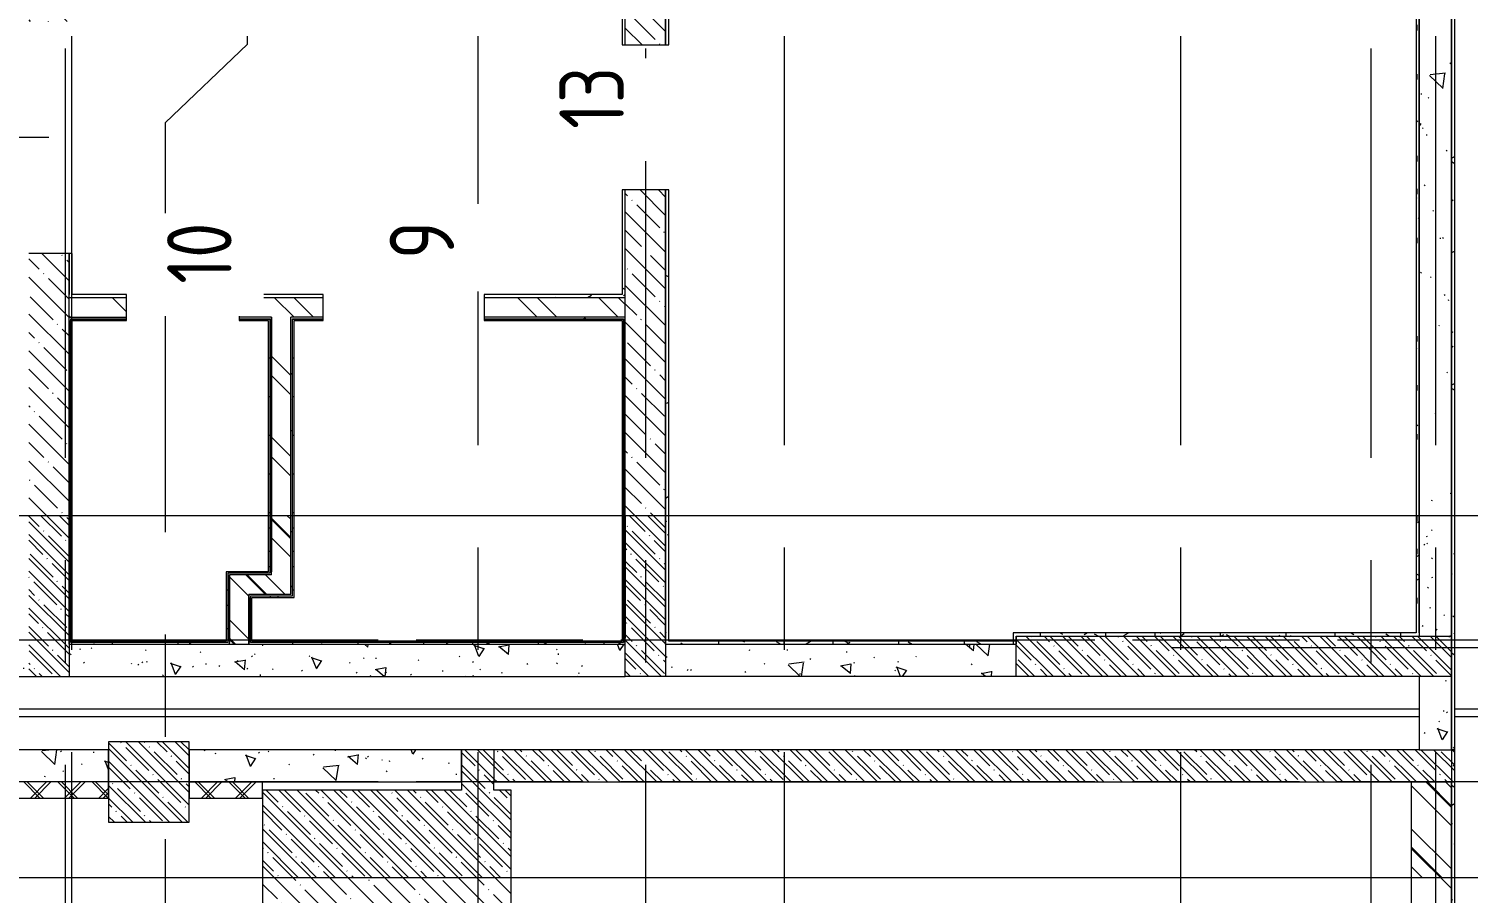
# Model space of a CAD drawing. Header units: metres. Extents: x 50 to 891, y -1294 to 247.
# Drawn here: x 259.87 to 304.51, y -989.87 to -963.04 of the extents above; entities that cross this region are included whole.
import ezdxf

# ---------------------------------------------------------------- set-up
doc = ezdxf.new("R2010")
doc.units = ezdxf.units.M
doc.linetypes.add('Линия сетки', pattern=[22.225, 12.7, -3.175, 3.175, -3.175])
doc.layers.add('ПЛАН', color=8, linetype='Continuous')
doc.styles.add('ISOCPEUR', font='isocpeur.ttf', dxfattribs={"width": 0.8, "height": 200})
pattern_1 = [(135, (-1795.4389, 1051.8707), (-1.2572359, -1.2572359), []), (135, (-1797.3439, 1051.8707), (-1.2572359, -1.2572359), [])]
pattern_2 = [(135, (-1795.4389, 1051.8707), (-0.57024626, -0.57024626), []), (135, (-1795.4389, 1052.4409), (-0.57024626, -0.57024626), [1.008065, -0.201615, 0.016765, -0.18485])]
pattern_3 = [(140, (-1795.439, 1051.8707), (0.318779, 3.6436825), [0.381, -4.191]), (85, (-1795.439, 1051.8707), (-3.821138, -0.704858), [0.3048, -3.3528]), (190.451, (-1795.4123, 1052.1743), (-3.5023338, 2.93885), [0.3238, -3.5618]), (136.184, (-1796.455, 1051.8707), (0.840855, 5.421581), [0.5715, -6.2865]), (186.636, (-1796.385, 1052.3225), (-4.948549, 4.74805), [0.4857, -5.3427]), (81.184, (-1796.455, 1051.8707), (-4.948506, 4.748103), [0.4572, -5.0292]), (111, (-1796.201, 1052.3787), (2.0453028, 3.0322893), [0.381, -4.191]), (56, (-1796.201, 1052.3787), (-3.6837646, 1.2360417), [0.3048, -3.3528]), (161.451, (-1796.0305, 1052.6314), (-1.6384274, 4.2683413), [0.3238, -3.5618]), (127.5, (-1795.4389, 1051.8707), (-1.6911006, 0.06177347), [0.03353, -3.27863, 0.03353, -3.37007, -3.3655]), (127.5, (-1795.4389, 1051.8707), (-1.6911006, 0.06177347), [-6.71576, 0.03353, -3.33197]), (97.5, (-1795.4389, 1051.8707), (-2.0036106, 1.3363944), [0.03353, -1.90703, 0.03353, -3.20243, -1.2827]), (97.5, (-1795.4389, 1051.8707), (-2.0036106, 1.3363944), [-5.17652, 0.03353, -1.24917]), (57.5, (-1795.4389, 1050.7378), (0.1145767, 2.71181666), [0.03353, -1.23647, 0.03353, -9.18667]), (57.5, (-1795.4389, 1050.7378), (0.1145767, 2.71181666), [-1.30353, -3.92887, 0.03353, -5.22427]), (47.5, (-1795.439, 1050.2298), (-0.5085355, 2.9625848), [0.03353, -1.61747, 0.03353, -6.33171]), (47.5, (-1795.439, 1050.2298), (-0.5085355, 2.9625848), [-1.68453, -2.59791, 0.03353, -3.70027])]
pattern_4 = [(90, (-1795.4389, 1051.87066), (-0.508, 2.032), [0.16764, -1.35636, 0.16764, -9.48436]), (90, (-1795.4389, 1051.87066), (-0.508, 2.032), [-1.69164, -1.35636, 0.16764, -2.88036, -5.08]), (90, (-1795.4389, 1051.87066), (-0.508, 2.032), [-6.096, 0.16764, -1.35636, 0.16764, -3.38836]), (90, (-1795.4389, 1051.87066), (-0.508, 2.032), [-7.78764, -0.84836, 0.16764, -2.37236]), (210, (-1795.6929, 1052.63266), (-1.50576362, -1.455940905), [0.16764, -1.35636, 0.16764, -9.48436]), (210, (-1795.6929, 1052.63266), (-1.50576362, -1.455940905), [-1.69164, -1.35636, 0.16764, -2.88036, -5.08]), (210, (-1795.6929, 1052.63266), (-1.50576362, -1.455940905), [-6.096, 0.16764, -1.35636, 0.16764, -3.38836]), (210, (-1795.6929, 1052.63266), (-1.50576362, -1.455940905), [-7.78764, -0.84836, 0.16764, -2.37236]), (330, (-1796.7089, 1052.88666), (2.01376362, -0.576059095), [0.16764, -1.35636, 0.16764, -9.48436]), (330, (-1796.7089, 1052.88666), (2.01376362, -0.576059095), [-1.69164, -1.35636, 0.16764, -2.88036, -5.08]), (330, (-1796.7089, 1052.88666), (2.01376362, -0.576059095), [-6.096, 0.16764, -1.35636, 0.16764, -3.38836]), (330, (-1796.7089, 1052.88666), (2.01376362, -0.576059095), [-7.78764, -0.84836, 0.16764, -2.37236])]
pattern_5 = [(90, (-1795.4389, 1051.8707), (-1.2, 1e-16), []), (180, (-1795.4389, 1051.8707), (-1e-16, -1.2), [])]
pattern_6 = [(135, (-1788.0002, 1229.9392), (-1.2572359, -1.2572359), []), (135, (-1789.9052, 1229.9392), (-1.2572359, -1.2572359), [])]
pattern_7 = [(135, (-1788.0002, 1229.93924), (-0.57024626, -0.57024626), []), (135, (-1788.0002, 1230.5095), (-0.57024626, -0.57024626), [1.008065, -0.201615, 0.016765, -0.18485])]
pattern_8 = [(140, (-1788.0002, 1229.9392), (0.318779, 3.6436825), [0.381, -4.191]), (85, (-1788.0002, 1229.9392), (-3.821138, -0.704858), [0.3048, -3.3528]), (190.451, (-1787.9737, 1230.243), (-3.5023338, 2.93885), [0.3238, -3.5618]), (136.184, (-1789.0162, 1229.9392), (0.840855, 5.421581), [0.5715, -6.2865]), (186.636, (-1788.946, 1230.391), (-4.948549, 4.74805), [0.4857, -5.3427]), (81.184, (-1789.016, 1229.939), (-4.948506, 4.748103), [0.4572, -5.0292]), (111, (-1788.7622, 1230.4472), (2.0453028, 3.0322893), [0.381, -4.191]), (56, (-1788.7622, 1230.4472), (-3.6837646, 1.2360417), [0.3048, -3.3528]), (161.451, (-1788.5918, 1230.7), (-1.6384274, 4.2683413), [0.3238, -3.5618]), (127.5, (-1788.0002, 1229.9392), (-1.6911006, 0.06177347), [0.03353, -3.27863, 0.03353, -3.37007, -3.3655]), (127.5, (-1788.0002, 1229.9392), (-1.6911006, 0.06177347), [-6.71576, 0.03353, -3.33197]), (97.5, (-1788.0002, 1229.9392), (-2.0036106, 1.3363944), [0.03353, -1.90703, 0.03353, -3.20243, -1.2827]), (97.5, (-1788.0002, 1229.9392), (-2.0036106, 1.3363944), [-5.17652, 0.03353, -1.24917]), (57.5, (-1788.0002, 1228.8064), (0.1145767, 2.71181666), [0.03353, -1.23647, 0.03353, -9.18667]), (57.5, (-1788.0002, 1228.8064), (0.1145767, 2.71181666), [-1.30353, -3.92887, 0.03353, -5.22427]), (47.5, (-1788.0002, 1228.2984), (-0.5085355, 2.9625848), [0.03353, -1.61747, 0.03353, -6.33171]), (47.5, (-1788.0002, 1228.2984), (-0.5085355, 2.9625848), [-1.68453, -2.59791, 0.03353, -3.70027])]
pattern_9 = [(90, (-1788.00024, 1229.93924), (-0.508, 2.032), [0.16764, -1.35636, 0.16764, -9.48436]), (90, (-1788.00024, 1229.93924), (-0.508, 2.032), [-1.69164, -1.35636, 0.16764, -2.88036, -5.08]), (90, (-1788.00024, 1229.93924), (-0.508, 2.032), [-6.096, 0.16764, -1.35636, 0.16764, -3.38836]), (90, (-1788.00024, 1229.93924), (-0.508, 2.032), [-7.78764, -0.84836, 0.16764, -2.37236]), (210, (-1788.25424, 1230.70124), (-1.50576362, -1.455940905), [0.16764, -1.35636, 0.16764, -9.48436]), (210, (-1788.25424, 1230.70124), (-1.50576362, -1.455940905), [-1.69164, -1.35636, 0.16764, -2.88036, -5.08]), (210, (-1788.25424, 1230.70124), (-1.50576362, -1.455940905), [-6.096, 0.16764, -1.35636, 0.16764, -3.38836]), (210, (-1788.25424, 1230.70124), (-1.50576362, -1.455940905), [-7.78764, -0.84836, 0.16764, -2.37236]), (330, (-1789.27024, 1230.95524), (2.01376362, -0.576059095), [0.16764, -1.35636, 0.16764, -9.48436]), (330, (-1789.27024, 1230.95524), (2.01376362, -0.576059095), [-1.69164, -1.35636, 0.16764, -2.88036, -5.08]), (330, (-1789.27024, 1230.95524), (2.01376362, -0.576059095), [-6.096, 0.16764, -1.35636, 0.16764, -3.38836]), (330, (-1789.27024, 1230.95524), (2.01376362, -0.576059095), [-7.78764, -0.84836, 0.16764, -2.37236])]
pattern_10 = [(90, (-1788.0002, 1229.9392), (-1.2, 1e-16), []), (180, (-1788.0002, 1229.9392), (-1e-16, -1.2), [])]

msp = doc.modelspace()

# ---------------------------------------------------------------- hatches: boundary and pattern name
at = {"layer": 'ПЛАН', "lineweight": 13}
h = msp.add_hatch(dxfattribs=at)
h.set_pattern_fill('FP_2', color=8, scale=0.005, angle=90, style=0, pattern_type=2)
h.set_pattern_definition(pattern_7)
h.paths.add_polyline_path([(261.12, -925.519), (261.12, -924.519), (259.87, -924.519), (259.87, -925.519), (260.712, -925.519)])
h.paths.add_polyline_path([(261.12, -932.519), (259.87, -932.519), (259.87, -947.519), (261.12, -947.519), (261.12, -933.241)])
h.paths.add_polyline_path([(261.12, -970.019), (259.87, -970.019), (259.87, -983.144), (261.12, -983.144), (261.12, -971.294)])
h.paths.add_polyline_path([(261.12, -962.819), (261.12, -953.519), (259.87, -953.519), (259.87, -962.819)])
h = msp.add_hatch(dxfattribs=at)
h.set_pattern_fill('FP_5', color=8, scale=0.005, angle=90, style=0, pattern_type=2)
h.set_pattern_definition(pattern_9)
h.paths.add_polyline_path([(261.22, -970.019), (261.12, -970.019), (261.12, -971.294), (261.22, -971.294)])
h.paths.add_polyline_path([(261.22, -962.819), (261.22, -953.519), (261.12, -953.519), (261.12, -962.819)])
h.paths.add_polyline_path([(261.22, -947.519), (261.22, -934.019), (261.12, -934.019), (261.12, -947.519)])
h = msp.add_hatch(dxfattribs=at)
h.set_pattern_fill('FP_3', color=8, scale=0.005, angle=90, style=0, pattern_type=2)
h.set_pattern_definition(pattern_8)
h.paths.add_polyline_path([(303.995, -944.644), (302.995, -944.644), (302.995, -960.394), (303.995, -960.394), (303.995, -946.447)])
h.paths.add_polyline_path([(303.995, -981.894), (303.995, -961.644), (302.995, -961.644), (302.995, -981.894)])
h = msp.add_hatch(dxfattribs=at)
h.set_pattern_fill('FP_5', color=8, scale=0.005, angle=90, style=0, pattern_type=2)
h.set_pattern_definition(pattern_9)
h.paths.add_polyline_path([(304.095, -989.388), (304.095, -944.644), (303.995, -944.644), (303.995, -989.388), (304.017, -989.388)])
h = msp.add_hatch(dxfattribs=at)
h.set_pattern_fill('FP_2', color=8, scale=0.005, angle=90, style=0, pattern_type=2)
h.set_pattern_definition(pattern_7)
h.paths.add_polyline_path([(279.62, -963.544), (279.62, -952.319), (278.37, -952.319), (278.37, -963.544), (278.447, -963.544)])
h.paths.add_polyline_path([(279.62, -981.959), (279.62, -968.044), (278.37, -968.044), (278.37, -983.144), (279.62, -983.144), (279.62, -982.094)])
h = msp.add_hatch(dxfattribs=at)
h.set_pattern_fill('FP_5', color=8, scale=0.005, angle=90, style=0, pattern_type=2)
h.set_pattern_definition(pattern_9)
h.paths.add_polyline_path([(279.72, -982.144), (279.72, -968.044), (279.62, -968.044), (279.62, -982.144)])
h.paths.add_polyline_path([(279.72, -963.544), (279.72, -952.319), (279.62, -952.319), (279.62, -963.544)])
h = msp.add_hatch(dxfattribs=at)
h.set_pattern_fill('FP_5', color=8, scale=0.005, angle=90, style=0, pattern_type=2)
h.set_pattern_definition(pattern_9)
h.paths.add_polyline_path([(278.37, -961.617), (278.27, -961.617), (278.27, -963.544), (278.37, -963.544)])
h.paths.add_polyline_path([(278.37, -971.294), (278.37, -968.044), (278.27, -968.044), (278.27, -971.294)])
h = msp.add_hatch(dxfattribs=at)
h.set_pattern_fill('FP_5', color=8, scale=0.005, angle=90, style=0, pattern_type=2)
h.set_pattern_definition(pattern_9)
h.paths.add_polyline_path([(302.995, -961.644), (302.895, -961.644), (302.895, -981.794), (302.995, -981.794), (302.995, -969.922)])
h = msp.add_hatch(dxfattribs=at)
h.set_pattern_fill('FP_5', color=8, scale=0.005, angle=90, style=0, pattern_type=2)
h.set_pattern_definition(pattern_9)
h.paths.add_polyline_path([(278.37, -971.394), (278.37, -971.294), (273.997, -971.294), (273.997, -971.394), (278.32, -971.394)])
h.paths.add_polyline_path([(268.997, -971.394), (268.997, -971.294), (266.397, -971.294), (266.397, -971.394), (268.988, -971.394)])
h.paths.add_polyline_path([(262.897, -971.394), (262.897, -971.294), (261.12, -971.294), (261.12, -971.394)])
h = msp.add_hatch(dxfattribs=at)
h.set_pattern_fill('FP_1', color=8, scale=0.005, angle=90, style=0, pattern_type=2)
h.set_pattern_definition(pattern_6)
h.paths.add_polyline_path([(278.37, -971.994), (278.37, -971.394), (273.997, -971.394), (273.997, -971.994), (278.32, -971.994)])
h.paths.add_polyline_path([(268.997, -971.394), (266.397, -971.394), (266.397, -971.994), (268.997, -971.994)])
h.paths.add_polyline_path([(262.897, -971.994), (262.897, -971.394), (261.12, -971.394), (261.12, -971.994)])
h = msp.add_hatch(dxfattribs=at)
h.set_pattern_fill('FP_5', color=8, scale=0.005, angle=90, style=0, pattern_type=2)
h.set_pattern_definition(pattern_9)
h.paths.add_polyline_path([(261.17, -972.094), (261.17, -972.044), (261.12, -972.044), (261.12, -982.144), (261.17, -982.144), (261.17, -972.857)])
h = msp.add_hatch(dxfattribs=at)
h.set_pattern_fill('FP_6', color=8, scale=0.005, angle=90, style=0, pattern_type=2)
h.set_pattern_definition(pattern_10)
h.paths.add_polyline_path([(267.297, -972.044), (266.397, -972.044), (266.397, -972.094), (267.297, -972.094)])
h.paths.add_polyline_path([(262.897, -972.094), (262.897, -972.044), (261.17, -972.044), (261.17, -972.094), (261.22, -972.094)])
h = msp.add_hatch(dxfattribs=at)
h.set_pattern_fill('FP_6', color=8, scale=0.005, angle=90, style=0, pattern_type=2)
h.set_pattern_definition(pattern_10)
h.paths.add_polyline_path([(261.22, -972.857), (261.22, -972.094), (261.17, -972.094), (261.17, -982.094), (261.22, -982.094), (261.22, -975.791)])
h = msp.add_hatch(dxfattribs=at)
h.set_pattern_fill('FP_6', color=8, scale=0.005, angle=90, style=0, pattern_type=2)
h.set_pattern_definition(pattern_10)
h.paths.add_polyline_path([(267.347, -979.892), (267.347, -972.044), (267.297, -972.044), (267.297, -979.892)])
h = msp.add_hatch(dxfattribs=at)
h.set_pattern_fill('FP_5', color=8, scale=0.005, angle=90, style=0, pattern_type=2)
h.set_pattern_definition(pattern_9)
h.paths.add_polyline_path([(267.397, -979.942), (267.397, -971.994), (267.347, -971.994), (267.347, -979.942)])
h = msp.add_hatch(dxfattribs=at)
h.set_pattern_fill('FP_1', color=8, scale=0.005, angle=90, style=0, pattern_type=2)
h.set_pattern_definition(pattern_6)
h.paths.add_polyline_path([(267.997, -978.726), (267.997, -971.994), (267.397, -971.994), (267.397, -979.992), (267.997, -979.992), (267.997, -979.807)])
h = msp.add_hatch(dxfattribs=at)
h.set_pattern_fill('FP_5', color=8, scale=0.005, angle=90, style=0, pattern_type=2)
h.set_pattern_definition(pattern_9)
h.paths.add_polyline_path([(268.047, -980.642), (268.047, -971.994), (267.997, -971.994), (267.997, -980.642)])
h = msp.add_hatch(dxfattribs=at)
h.set_pattern_fill('FP_5', color=8, scale=0.005, angle=90, style=0, pattern_type=2)
h.set_pattern_definition(pattern_9)
h.paths.add_polyline_path([(278.32, -971.994), (273.997, -971.994), (273.997, -972.044), (278.32, -972.044)])
h.paths.add_polyline_path([(268.997, -971.994), (268.047, -971.994), (268.047, -972.044), (268.997, -972.044)])
h = msp.add_hatch(dxfattribs=at)
h.set_pattern_fill('FP_6', color=8, scale=0.005, angle=90, style=0, pattern_type=2)
h.set_pattern_definition(pattern_10)
h.paths.add_polyline_path([(268.097, -972.094), (268.097, -972.044), (268.047, -972.044), (268.047, -980.692), (268.097, -980.692), (268.097, -972.857)])
h = msp.add_hatch(dxfattribs=at)
h.set_pattern_fill('FP_6', color=8, scale=0.005, angle=90, style=0, pattern_type=2)
h.set_pattern_definition(pattern_10)
h.paths.add_polyline_path([(278.27, -972.094), (278.27, -972.044), (273.997, -972.044), (273.997, -972.094)])
h.paths.add_polyline_path([(268.997, -972.044), (268.097, -972.044), (268.097, -972.094), (268.997, -972.094)])
h = msp.add_hatch(dxfattribs=at)
h.set_pattern_fill('FP_6', color=8, scale=0.005, angle=90, style=0, pattern_type=2)
h.set_pattern_definition(pattern_10)
h.paths.add_polyline_path([(278.32, -982.044), (278.32, -972.044), (278.27, -972.044), (278.27, -982.044)])
h = msp.add_hatch(dxfattribs=at)
h.set_pattern_fill('FP_5', color=8, scale=0.005, angle=90, style=0, pattern_type=2)
h.set_pattern_definition(pattern_9)
h.paths.add_polyline_path([(278.37, -982.094), (278.37, -971.994), (278.32, -971.994), (278.32, -982.094)])
h = msp.add_hatch(dxfattribs=at)
h.set_pattern_fill('FP_2', color=8, scale=0.005, angle=90, style=0, pattern_type=2)
h.set_pattern_definition(pattern_2)
h.paths.add_polyline_path([(261.12, -983.144), (261.12, -978.144), (259.87, -978.144), (259.87, -983.144)])
h = msp.add_hatch(dxfattribs=at)
h.set_pattern_fill('FP_5', color=8, scale=0.005, angle=90, style=0, pattern_type=2)
h.set_pattern_definition(pattern_4)
h.paths.add_polyline_path([(261.17, -978.144), (261.12, -978.144), (261.12, -982.144), (261.17, -982.144), (261.17, -980.374)])
h = msp.add_hatch(dxfattribs=at)
h.set_pattern_fill('FP_6', color=8, scale=0.005, angle=90, style=0, pattern_type=2)
h.set_pattern_definition(pattern_5)
h.paths.add_polyline_path([(261.22, -978.144), (261.17, -978.144), (261.17, -982.094), (261.22, -982.094), (261.22, -980.374)])
h = msp.add_hatch(dxfattribs=at)
h.set_pattern_fill('FP_6', color=8, scale=0.005, angle=90, style=0, pattern_type=2)
h.set_pattern_definition(pattern_5)
h.paths.add_polyline_path([(267.347, -979.892), (267.347, -978.144), (267.297, -978.144), (267.297, -979.892)])
h = msp.add_hatch(dxfattribs=at)
h.set_pattern_fill('FP_5', color=8, scale=0.005, angle=90, style=0, pattern_type=2)
h.set_pattern_definition(pattern_4)
h.paths.add_polyline_path([(267.397, -979.942), (267.397, -978.144), (267.347, -978.144), (267.347, -979.942)])
h = msp.add_hatch(dxfattribs=at)
h.set_pattern_fill('FP_1', color=8, scale=0.005, angle=90, style=0, pattern_type=2)
h.set_pattern_definition(pattern_1)
h.paths.add_polyline_path([(267.997, -979.807), (267.997, -978.144), (267.397, -978.144), (267.397, -979.992), (267.997, -979.992), (267.997, -979.942)])
h = msp.add_hatch(dxfattribs=at)
h.set_pattern_fill('FP_5', color=8, scale=0.005, angle=90, style=0, pattern_type=2)
h.set_pattern_definition(pattern_4)
h.paths.add_polyline_path([(268.047, -980.374), (268.047, -978.144), (267.997, -978.144), (267.997, -980.642), (268.047, -980.642)])
h = msp.add_hatch(dxfattribs=at)
h.set_pattern_fill('FP_6', color=8, scale=0.005, angle=90, style=0, pattern_type=2)
h.set_pattern_definition(pattern_5)
h.paths.add_polyline_path([(268.097, -978.144), (268.047, -978.144), (268.047, -980.692), (268.097, -980.692), (268.097, -980.374)])
h = msp.add_hatch(dxfattribs=at)
h.set_pattern_fill('FP_6', color=8, scale=0.005, angle=90, style=0, pattern_type=2)
h.set_pattern_definition(pattern_5)
h.paths.add_polyline_path([(278.32, -982.044), (278.32, -978.144), (278.27, -978.144), (278.27, -982.044)])
h = msp.add_hatch(dxfattribs=at)
h.set_pattern_fill('FP_5', color=8, scale=0.005, angle=90, style=0, pattern_type=2)
h.set_pattern_definition(pattern_4)
h.paths.add_polyline_path([(278.37, -982.094), (278.37, -978.144), (278.32, -978.144), (278.32, -982.094)])
h = msp.add_hatch(dxfattribs=at)
h.set_pattern_fill('FP_2', color=8, scale=0.005, angle=90, style=0, pattern_type=2)
h.set_pattern_definition(pattern_2)
h.paths.add_polyline_path([(279.62, -981.959), (279.62, -978.144), (278.37, -978.144), (278.37, -983.144), (279.62, -983.144), (279.62, -982.094)])
h = msp.add_hatch(dxfattribs=at)
h.set_pattern_fill('FP_5', color=8, scale=0.005, angle=90, style=0, pattern_type=2)
h.set_pattern_definition(pattern_4)
h.paths.add_polyline_path([(279.72, -982.144), (279.72, -978.144), (279.62, -978.144), (279.62, -982.144)])
h = msp.add_hatch(dxfattribs=at)
h.set_pattern_fill('FP_5', color=8, scale=0.005, angle=90, style=0, pattern_type=2)
h.set_pattern_definition(pattern_4)
h.paths.add_polyline_path([(302.995, -978.144), (302.895, -978.144), (302.895, -981.794), (302.995, -981.794)])
h = msp.add_hatch(dxfattribs=at)
h.set_pattern_fill('FP_3', color=8, scale=0.005, angle=90, style=0, pattern_type=2)
h.set_pattern_definition(pattern_3)
h.paths.add_polyline_path([(303.995, -981.894), (303.995, -978.144), (302.995, -978.144), (302.995, -981.894)])
h = msp.add_hatch(dxfattribs=at)
h.set_pattern_fill('FP_5', color=8, scale=0.005, angle=90, style=0, pattern_type=2)
h.set_pattern_definition(pattern_4)
h.paths.add_polyline_path([(304.095, -1002.019), (304.095, -978.144), (303.995, -978.144), (303.995, -1002.119), (304.095, -1002.119)])
h = msp.add_hatch(dxfattribs=at)
h.set_pattern_fill('FP_6', color=8, scale=0.005, angle=90, style=0, pattern_type=2)
h.set_pattern_definition(pattern_5)
h.paths.add_polyline_path([(267.347, -979.942), (267.347, -979.892), (265.992, -979.892), (265.992, -979.942), (266.042, -979.942)])
h = msp.add_hatch(dxfattribs=at)
h.set_pattern_fill('FP_6', color=8, scale=0.005, angle=90, style=0, pattern_type=2)
h.set_pattern_definition(pattern_10)
h.paths.add_polyline_path([(267.347, -979.942), (267.347, -979.892), (265.992, -979.892), (265.992, -979.942), (266.623, -979.942)])
h = msp.add_hatch(dxfattribs=at)
h.set_pattern_fill('FP_6', color=8, scale=0.005, angle=90, style=0, pattern_type=2)
h.set_pattern_definition(pattern_5)
h.paths.add_polyline_path([(266.042, -979.942), (265.992, -979.942), (265.992, -982.044), (266.042, -982.044), (266.042, -979.992)])
h = msp.add_hatch(dxfattribs=at)
h.set_pattern_fill('FP_6', color=8, scale=0.005, angle=90, style=0, pattern_type=2)
h.set_pattern_definition(pattern_10)
h.paths.add_polyline_path([(266.042, -979.942), (265.992, -979.942), (265.992, -982.044), (266.042, -982.044), (266.042, -979.992)])
h = msp.add_hatch(dxfattribs=at)
h.set_pattern_fill('FP_5', color=8, scale=0.005, angle=90, style=0, pattern_type=2)
h.set_pattern_definition(pattern_4)
h.paths.add_polyline_path([(266.092, -981.959), (266.092, -979.992), (266.042, -979.992), (266.042, -982.094), (266.092, -982.094), (266.092, -982.044)])
h = msp.add_hatch(dxfattribs=at)
h.set_pattern_fill('FP_1', color=8, scale=0.005, angle=90, style=0, pattern_type=2)
h.set_pattern_definition(pattern_1)
h.paths.add_polyline_path([(267.997, -980.592), (267.997, -979.992), (266.092, -979.992), (266.092, -980.592), (267.07, -980.592)])
h = msp.add_hatch(dxfattribs=at)
h.set_pattern_fill('FP_1', color=8, scale=0.005, angle=90, style=0, pattern_type=2)
h.set_pattern_definition(pattern_6)
h.paths.add_polyline_path([(267.997, -980.592), (267.997, -979.992), (266.092, -979.992), (266.092, -980.592), (266.692, -980.592)])
h = msp.add_hatch(dxfattribs=at)
h.set_pattern_fill('FP_1', color=8, scale=0.005, angle=90, style=0, pattern_type=2)
h.set_pattern_definition(pattern_1)
h.paths.add_polyline_path([(266.692, -980.592), (266.092, -980.592), (266.092, -982.144), (266.692, -982.144), (266.692, -980.642)])
h = msp.add_hatch(dxfattribs=at)
h.set_pattern_fill('FP_1', color=8, scale=0.005, angle=90, style=0, pattern_type=2)
h.set_pattern_definition(pattern_6)
h.paths.add_polyline_path([(266.692, -980.592), (266.092, -980.592), (266.092, -982.144), (266.692, -982.144), (266.692, -980.642)])
h = msp.add_hatch(dxfattribs=at)
h.set_pattern_fill('FP_5', color=8, scale=0.005, angle=90, style=0, pattern_type=2)
h.set_pattern_definition(pattern_4)
h.paths.add_polyline_path([(266.742, -980.692), (266.742, -980.642), (266.692, -980.642), (266.692, -982.144), (266.742, -982.144), (266.742, -981.29)])
h = msp.add_hatch(dxfattribs=at)
h.set_pattern_fill('FP_5', color=8, scale=0.005, angle=90, style=0, pattern_type=2)
h.set_pattern_definition(pattern_9)
h.paths.add_polyline_path([(266.742, -980.692), (266.742, -980.642), (266.692, -980.642), (266.692, -982.144), (266.742, -982.144), (266.742, -981.66)])
h = msp.add_hatch(dxfattribs=at)
h.set_pattern_fill('FP_6', color=8, scale=0.005, angle=90, style=0, pattern_type=2)
h.set_pattern_definition(pattern_5)
h.paths.add_polyline_path([(268.047, -980.692), (268.047, -980.642), (266.742, -980.642), (266.742, -980.692), (267.997, -980.692)])
h = msp.add_hatch(dxfattribs=at)
h.set_pattern_fill('FP_6', color=8, scale=0.005, angle=90, style=0, pattern_type=2)
h.set_pattern_definition(pattern_10)
h.paths.add_polyline_path([(268.047, -980.642), (266.742, -980.642), (266.742, -980.692), (268.047, -980.692)])
h = msp.add_hatch(dxfattribs=at)
h.set_pattern_fill('FP_6', color=8, scale=0.005, angle=90, style=0, pattern_type=2)
h.set_pattern_definition(pattern_5)
h.paths.add_polyline_path([(266.792, -980.692), (266.742, -980.692), (266.742, -982.094), (266.792, -982.094), (266.792, -981.29)])
h = msp.add_hatch(dxfattribs=at)
h.set_pattern_fill('FP_6', color=8, scale=0.005, angle=90, style=0, pattern_type=2)
h.set_pattern_definition(pattern_10)
h.paths.add_polyline_path([(266.792, -980.692), (266.742, -980.692), (266.742, -982.094), (266.792, -982.094), (266.792, -981.66)])
h = msp.add_hatch(dxfattribs=at)
h.set_pattern_fill('FP_5', color=8, scale=0.005, angle=90, style=0, pattern_type=2)
h.set_pattern_definition(pattern_4)
h.paths.add_polyline_path([(266.092, -982.094), (261.17, -982.094), (261.17, -982.144), (266.092, -982.144)])
h = msp.add_hatch(dxfattribs=at)
h.set_pattern_fill('FP_5', color=8, scale=0.005, angle=90, style=0, pattern_type=2)
h.set_pattern_definition(pattern_9)
h.paths.add_polyline_path([(266.092, -982.094), (261.17, -982.094), (261.17, -982.144), (266.092, -982.144)])
h = msp.add_hatch(dxfattribs=at)
h.set_pattern_fill('FP_6', color=8, scale=0.005, angle=90, style=0, pattern_type=2)
h.set_pattern_definition(pattern_5)
h.paths.add_polyline_path([(266.042, -982.044), (261.22, -982.044), (261.22, -982.094), (266.042, -982.094)])
h = msp.add_hatch(dxfattribs=at)
h.set_pattern_fill('FP_6', color=8, scale=0.005, angle=90, style=0, pattern_type=2)
h.set_pattern_definition(pattern_10)
h.paths.add_polyline_path([(266.042, -982.044), (261.22, -982.044), (261.22, -982.094), (266.042, -982.094)])
h = msp.add_hatch(dxfattribs=at)
h.set_pattern_fill('FP_5', color=8, scale=0.005, angle=90, style=0, pattern_type=2)
h.set_pattern_definition(pattern_4)
h.paths.add_polyline_path([(278.37, -982.094), (266.742, -982.094), (266.742, -982.144), (278.37, -982.144)])
h = msp.add_hatch(dxfattribs=at)
h.set_pattern_fill('FP_5', color=8, scale=0.005, angle=90, style=0, pattern_type=2)
h.set_pattern_definition(pattern_9)
h.paths.add_polyline_path([(278.37, -982.094), (266.742, -982.094), (266.742, -982.144), (278.37, -982.144)])
h = msp.add_hatch(dxfattribs=at)
h.set_pattern_fill('FP_6', color=8, scale=0.005, angle=90, style=0, pattern_type=2)
h.set_pattern_definition(pattern_5)
h.paths.add_polyline_path([(278.32, -982.094), (278.32, -982.044), (266.792, -982.044), (266.792, -982.094), (274.557, -982.094)])
h = msp.add_hatch(dxfattribs=at)
h.set_pattern_fill('FP_6', color=8, scale=0.005, angle=90, style=0, pattern_type=2)
h.set_pattern_definition(pattern_10)
h.paths.add_polyline_path([(278.32, -982.044), (266.792, -982.044), (266.792, -982.094), (278.32, -982.094)])
h = msp.add_hatch(dxfattribs=at)
h.set_pattern_fill('FP_5', color=8, scale=0.005, angle=90, style=0, pattern_type=2)
h.set_pattern_definition(pattern_4)
h.paths.add_polyline_path([(290.495, -982.144), (290.495, -982.044), (279.72, -982.044), (279.72, -982.144), (283.114, -982.144)])
h = msp.add_hatch(dxfattribs=at)
h.set_pattern_fill('FP_5', color=8, scale=0.005, angle=90, style=0, pattern_type=2)
h.set_pattern_definition(pattern_9)
h.paths.add_polyline_path([(290.495, -982.144), (290.495, -982.044), (279.72, -982.044), (279.72, -982.144), (287.906, -982.144)])
h = msp.add_hatch(dxfattribs=at)
h.set_pattern_fill('FP_5', color=8, scale=0.005, angle=90, style=0, pattern_type=2)
h.set_pattern_definition(pattern_4)
h.paths.add_polyline_path([(302.995, -981.794), (290.495, -981.794), (290.495, -981.894), (302.995, -981.894)])
h = msp.add_hatch(dxfattribs=at)
h.set_pattern_fill('FP_5', color=8, scale=0.005, angle=90, style=0, pattern_type=2)
h.set_pattern_definition(pattern_9)
h.paths.add_polyline_path([(302.995, -981.794), (290.495, -981.794), (290.495, -981.894), (302.995, -981.894)])
h = msp.add_hatch(dxfattribs=at)
h.set_pattern_fill('FP_2', color=8, scale=0.005, angle=90, style=0, pattern_type=2)
h.set_pattern_definition(pattern_2)
h.paths.add_polyline_path([(303.995, -983.144), (303.995, -981.894), (290.495, -981.894), (290.495, -983.144), (300.229, -983.144)])
h = msp.add_hatch(dxfattribs=at)
h.set_pattern_fill('FP_2', color=8, scale=0.005, angle=90, style=0, pattern_type=2)
h.set_pattern_definition(pattern_7)
h.paths.add_polyline_path([(303.995, -983.144), (303.995, -981.894), (290.495, -981.894), (290.495, -983.144)])
h = msp.add_hatch(dxfattribs=at)
h.set_pattern_fill('FP_3', color=8, scale=0.005, angle=90, style=0, pattern_type=2)
h.set_pattern_definition(pattern_3)
h.paths.add_polyline_path([(290.495, -982.144), (279.62, -982.144), (279.62, -983.144), (290.495, -983.144)])
h.paths.add_polyline_path([(278.37, -983.144), (278.37, -982.144), (261.12, -982.144), (261.12, -983.144), (274.557, -983.144)])
h.paths.add_polyline_path([(259.87, -983.144), (259.87, -982.144), (246.495, -982.144), (246.495, -983.144), (257.443, -983.144)])
h = msp.add_hatch(dxfattribs=at)
h.set_pattern_fill('FP_3', color=8, scale=0.005, angle=90, style=0, pattern_type=2)
h.set_pattern_definition(pattern_8)
h.paths.add_polyline_path([(290.495, -982.144), (279.62, -982.144), (279.62, -983.144), (290.495, -983.144)])
h.paths.add_polyline_path([(278.37, -983.144), (278.37, -982.144), (261.12, -982.144), (261.12, -983.144), (268.988, -983.144)])
h.paths.add_polyline_path([(259.87, -982.144), (246.495, -982.144), (246.495, -983.144), (259.87, -983.144)])
h = msp.add_hatch(dxfattribs=at)
h.set_pattern_fill('FP_3', color=8, scale=0.005, angle=90, style=0, pattern_type=2)
h.set_pattern_definition(pattern_3)
h.paths.add_polyline_path([(303.995, -985.419), (303.995, -983.144), (302.995, -983.144), (302.995, -985.419)])
h = msp.add_hatch(dxfattribs=at)
h.set_pattern_fill('FP_3', color=8, scale=0.005, angle=90, style=0, pattern_type=2)
h.set_pattern_definition(pattern_8)
h.paths.add_polyline_path([(303.995, -985.419), (303.995, -983.144), (302.995, -983.144), (302.995, -985.419)])
h = msp.add_hatch(dxfattribs=at)
h.set_pattern_fill('FP_2', color=8, scale=0.005, angle=90, style=0, pattern_type=2)
h.set_pattern_definition(pattern_2)
h.paths.add_polyline_path([(264.845, -985.169), (262.345, -985.169), (262.345, -987.669), (264.845, -987.669), (264.845, -985.419)])
h = msp.add_hatch(dxfattribs=at)
h.set_pattern_fill('FP_2', color=8, scale=0.005, angle=90, style=0, pattern_type=2)
h.set_pattern_definition(pattern_7)
h.paths.add_polyline_path([(264.845, -985.169), (262.345, -985.169), (262.345, -987.669), (264.845, -987.669), (264.845, -985.419)])
h = msp.add_hatch(dxfattribs=at)
h.set_pattern_fill('FP_3', color=8, scale=0.005, angle=90, style=0, pattern_type=2)
h.set_pattern_definition(pattern_3)
h.paths.add_polyline_path([(273.295, -985.419), (264.845, -985.419), (264.845, -986.419), (273.295, -986.419)])
h.paths.add_polyline_path([(262.345, -985.419), (234.645, -985.419), (234.645, -986.419), (262.345, -986.419)])
h = msp.add_hatch(dxfattribs=at)
h.set_pattern_fill('FP_3', color=8, scale=0.005, angle=90, style=0, pattern_type=2)
h.set_pattern_definition(pattern_8)
h.paths.add_polyline_path([(273.295, -985.419), (264.845, -985.419), (264.845, -986.419), (273.295, -986.419)])
h.paths.add_polyline_path([(262.345, -985.419), (234.645, -985.419), (234.645, -986.419), (262.345, -986.419)])
h = msp.add_hatch(dxfattribs=at)
h.set_pattern_fill('FP_2', color=8, scale=0.005, angle=90, style=0, pattern_type=2)
h.set_pattern_definition(pattern_2)
h.paths.add_polyline_path([(274.295, -1002.36), (274.295, -1002.119), (273.295, -1002.119), (273.295, -1003.369), (274.295, -1003.369), (274.295, -1003.119)])
h.paths.add_polyline_path([(274.295, -985.419), (273.295, -985.419), (273.295, -986.669), (274.295, -986.669), (274.295, -986.419)])
h = msp.add_hatch(dxfattribs=at)
h.set_pattern_fill('FP_2', color=8, scale=0.005, angle=90, style=0, pattern_type=2)
h.set_pattern_definition(pattern_7)
h.paths.add_polyline_path([(274.295, -985.419), (273.295, -985.419), (273.295, -986.669), (274.295, -986.669), (274.295, -986.419)])
h = msp.add_hatch(dxfattribs=at)
h.set_pattern_fill('FP_2', color=8, scale=0.005, angle=90, style=0, pattern_type=2)
h.set_pattern_definition(pattern_2)
h.paths.add_polyline_path([(304.095, -985.419), (274.295, -985.419), (274.295, -986.419), (304.095, -986.419)])
h = msp.add_hatch(dxfattribs=at)
h.set_pattern_fill('FP_2', color=8, scale=0.005, angle=90, style=0, pattern_type=2)
h.set_pattern_definition(pattern_7)
h.paths.add_polyline_path([(304.095, -985.419), (274.295, -985.419), (274.295, -986.419), (304.095, -986.419)])
h = msp.add_hatch(dxfattribs=at)
h.set_pattern_fill('FP_4', color=8, scale=0.005, angle=90, style=0, pattern_type=2)
h.set_pattern_definition([(135, (-1795.4389, 1051.87066), (-0.53033009, -0.53033009), []), (225, (-1795.4389, 1051.87066), (0.53033009, -0.53033009), [])])
h.paths.add_polyline_path([(267.12, -986.419), (264.845, -986.419), (264.845, -986.919), (267.12, -986.919)])
h.paths.add_polyline_path([(262.345, -986.419), (234.645, -986.419), (234.645, -986.919), (262.345, -986.919)])
h = msp.add_hatch(dxfattribs=at)
h.set_pattern_fill('FP_4', color=8, scale=0.005, angle=90, style=0, pattern_type=2)
h.set_pattern_definition([(135, (-1788.00024, 1229.93924), (-0.53033009, -0.53033009), []), (225, (-1788.00024, 1229.93924), (0.53033009, -0.53033009), [])])
h.paths.add_polyline_path([(267.12, -986.419), (264.845, -986.419), (264.845, -986.919), (267.12, -986.919)])
h.paths.add_polyline_path([(262.345, -986.419), (234.645, -986.419), (234.645, -986.919), (262.345, -986.919)])
h = msp.add_hatch(dxfattribs=at)
h.set_pattern_fill('FP_1', color=8, scale=0.005, angle=90, style=0, pattern_type=2)
h.set_pattern_definition(pattern_1)
h.paths.add_polyline_path([(303.995, -986.419), (302.745, -986.419), (302.745, -1002.119), (303.995, -1002.119), (303.995, -987.702)])
h = msp.add_hatch(dxfattribs=at)
h.set_pattern_fill('FP_1', color=8, scale=0.005, angle=90, style=0, pattern_type=2)
h.set_pattern_definition(pattern_6)
h.paths.add_polyline_path([(303.995, -986.419), (302.745, -986.419), (302.745, -989.388), (303.995, -989.388)])
h = msp.add_hatch(dxfattribs=at)
h.set_pattern_fill('FP_2', color=8, scale=0.005, angle=90, style=0, pattern_type=2)
h.set_pattern_definition(pattern_2)
h.paths.add_polyline_path([(274.83, -986.669), (267.12, -986.669), (267.12, -1002.119), (274.83, -1002.119), (274.83, -987.702)])
h = msp.add_hatch(dxfattribs=at)
h.set_pattern_fill('FP_2', color=8, scale=0.005, angle=90, style=0, pattern_type=2)
h.set_pattern_definition(pattern_7)
h.paths.add_polyline_path([(274.83, -986.669), (267.12, -986.669), (267.12, -989.388), (274.83, -989.388), (274.83, -987.529)])

# ---------------------------------------------------------------- linework, layer by layer
at = {"layer": 'ПЛАН', "color": 8, "linetype": 'Линия сетки', "lineweight": 13}
for p, q in [((260.995, -808.082), (260.995, -1001.398)), ((278.995, -808.082), (278.995, -1001.398)), ((301.495, -808.082), (301.495, -1001.398)), ((301.495, -808.082), (301.495, -1001.398)), ((261.195, -963.271), (261.195, -1116.195)), ((273.795, -963.271), (273.795, -1116.195)), ((283.295, -963.271), (283.295, -1116.195)), ((295.595, -963.271), (295.595, -1116.195)), ((303.495, -963.271), (303.495, -1116.195)), ((264.095, -965.964), (264.095, -1116.195)), ((315.156, -982.019), (179.208, -982.019)), ((313.156, -982.019), (179.208, -982.019)), ((315.156, -982.019), (184.608, -982.019)), ((313.156, -982.019), (184.608, -982.019)), ((295.296, -982.244), (330.981, -982.244)), ((315.156, -986.419), (177.41, -986.419)), ((313.156, -986.419), (177.41, -986.419)), ((315.156, -986.419), (184.608, -986.419)), ((313.156, -986.419), (184.608, -986.419))]:
    msp.add_line(p, q, dxfattribs=at)
at = {"layer": 'ПЛАН', "color": 8, "lineweight": 13}
for p, q in [((279.72, -963.544), (279.72, -943.419)), ((303.995, -944.644), (303.995, -989.388)), ((304.095, -989.388), (304.095, -944.744)), ((279.62, -963.544), (279.62, -952.319)), ((279.62, -952.319), (279.62, -963.544)), ((278.37, -963.544), (278.37, -960.732)), ((278.27, -961.617), (278.27, -963.544)), ((278.37, -963.544), (278.37, -961.617)), ((302.895, -961.744), (302.895, -981.794)), ((302.995, -961.644), (302.995, -981.894)), ((302.995, -981.794), (302.995, -961.644)), ((303.995, -985.419), (303.995, -961.644)), ((266.651, -963.525), (266.651, -963.271)), ((264.095, -965.964), (266.651, -963.525)), ((278.27, -963.544), (279.72, -963.544)), ((260.495, -966.419), (256.339, -966.419)), ((279.72, -968.044), (278.27, -968.044)), ((278.27, -968.044), (278.27, -971.294)), ((278.37, -982.144), (278.37, -968.044)), ((279.62, -982.144), (279.62, -968.044)), ((279.62, -968.044), (279.62, -982.144)), ((279.72, -982.044), (279.72, -968.044)), ((261.22, -970.019), (259.87, -970.019)), ((261.12, -972.044), (261.12, -970.019)), ((261.12, -970.019), (261.12, -971.294)), ((261.22, -971.294), (261.22, -970.019)), ((262.897, -971.394), (261.12, -971.394)), ((262.897, -971.294), (261.22, -971.294)), ((262.897, -971.394), (262.897, -971.294)), ((262.897, -971.994), (262.897, -971.394)), ((268.997, -971.294), (266.397, -971.294)), ((266.397, -971.294), (266.397, -971.394)), ((266.397, -971.394), (266.397, -971.994)), ((268.997, -971.394), (266.397, -971.394)), ((268.997, -971.394), (268.997, -971.294)), ((268.997, -971.994), (268.997, -971.394)), ((278.27, -971.294), (273.997, -971.294)), ((273.997, -971.294), (273.997, -971.394)), ((273.997, -971.394), (273.997, -971.994)), ((278.37, -971.394), (273.997, -971.394)), ((261.12, -971.994), (262.897, -971.994)), ((261.12, -972.179), (261.12, -972.044)), ((261.12, -972.094), (261.12, -972.179)), ((261.12, -982.144), (261.12, -972.179)), ((261.12, -972.179), (261.12, -982.144)), ((261.17, -972.044), (262.897, -972.044)), ((261.17, -982.094), (261.17, -972.044)), ((261.22, -972.094), (262.897, -972.094)), ((261.22, -982.044), (261.22, -972.094)), ((262.897, -972.094), (262.897, -971.994)), ((266.397, -971.994), (266.397, -972.094)), ((267.397, -971.994), (266.397, -971.994)), ((266.397, -972.044), (267.347, -972.044)), ((266.397, -972.094), (267.297, -972.094)), ((267.297, -972.094), (267.297, -979.892)), ((267.347, -972.044), (267.347, -979.942)), ((267.397, -971.994), (267.397, -979.892)), ((267.397, -979.992), (267.397, -971.994)), ((267.997, -980.592), (267.997, -971.994)), ((268.047, -971.994), (267.997, -971.994)), ((268.997, -971.994), (268.047, -971.994)), ((268.047, -980.642), (268.047, -972.044)), ((268.047, -972.044), (268.997, -972.044)), ((268.097, -980.692), (268.097, -972.094)), ((268.097, -972.094), (268.997, -972.094)), ((268.997, -972.094), (268.997, -971.994)), ((273.997, -971.994), (273.997, -972.094)), ((278.37, -971.994), (273.997, -971.994)), ((273.997, -972.044), (278.32, -972.044)), ((273.997, -972.094), (278.27, -972.094)), ((278.27, -972.094), (278.27, -982.044)), ((278.32, -972.044), (278.32, -982.094)), ((251.035, -978.144), (306.87, -978.144)), ((261.12, -982.144), (261.12, -978.144)), ((261.12, -978.144), (261.12, -982.144)), ((261.17, -982.094), (261.17, -978.144)), ((261.22, -982.044), (261.22, -978.144)), ((267.297, -978.144), (267.297, -979.892)), ((267.347, -978.144), (267.347, -979.942)), ((267.397, -978.144), (267.397, -979.892)), ((267.397, -979.992), (267.397, -978.144)), ((267.997, -980.592), (267.997, -978.144)), ((268.047, -980.642), (268.047, -978.144)), ((268.097, -980.692), (268.097, -978.144)), ((278.27, -978.144), (278.27, -982.044)), ((278.32, -978.144), (278.32, -982.094)), ((278.37, -978.144), (278.37, -981.959)), ((279.62, -982.144), (279.62, -978.144)), ((279.62, -978.144), (279.62, -982.144)), ((279.72, -982.044), (279.72, -978.144)), ((302.895, -978.144), (302.895, -981.794)), ((302.995, -978.144), (302.995, -981.894)), ((302.995, -981.794), (302.995, -978.144)), ((303.995, -985.419), (303.995, -978.144)), ((303.995, -978.144), (303.995, -1000.343)), ((304.095, -1002.019), (304.095, -978.144)), ((267.297, -979.892), (265.992, -979.892)), ((265.992, -979.892), (265.992, -982.044)), ((267.297, -979.892), (265.992, -979.892)), ((265.992, -979.892), (265.992, -982.044)), ((267.347, -979.942), (266.042, -979.942)), ((266.042, -979.942), (266.042, -982.094)), ((267.347, -979.942), (266.042, -979.942)), ((266.042, -979.942), (266.042, -982.094)), ((266.092, -979.992), (266.092, -980.592)), ((267.397, -979.992), (266.092, -979.992)), ((266.092, -980.592), (266.092, -979.992)), ((266.092, -979.992), (266.092, -980.592)), ((267.397, -979.992), (266.092, -979.992)), ((266.092, -980.592), (266.092, -979.992)), ((266.092, -980.592), (266.092, -982.044)), ((266.092, -982.044), (266.092, -980.592)), ((266.092, -980.592), (266.092, -982.044)), ((266.092, -982.044), (266.092, -980.592)), ((266.692, -980.592), (267.997, -980.592)), ((266.692, -980.592), (266.692, -980.642)), ((266.692, -980.592), (267.997, -980.592)), ((266.692, -980.592), (266.692, -980.642)), ((266.692, -980.692), (266.692, -980.642)), ((266.692, -980.692), (266.692, -980.642)), ((266.692, -982.144), (266.692, -980.692)), ((266.692, -980.692), (266.692, -982.144)), ((266.692, -982.144), (266.692, -980.692)), ((266.692, -980.692), (266.692, -982.144)), ((266.742, -980.642), (268.047, -980.642)), ((266.742, -982.094), (266.742, -980.642)), ((266.742, -980.642), (268.047, -980.642)), ((266.742, -982.094), (266.742, -980.642)), ((266.792, -980.692), (268.097, -980.692)), ((266.792, -982.044), (266.792, -980.692)), ((266.792, -980.692), (268.097, -980.692)), ((266.792, -982.044), (266.792, -980.692)), ((266.042, -982.094), (261.17, -982.094)), ((266.042, -982.094), (261.17, -982.094)), ((265.992, -982.044), (261.22, -982.044)), ((265.992, -982.044), (261.22, -982.044)), ((266.092, -982.044), (266.092, -982.094)), ((266.092, -982.044), (266.092, -982.094)), ((266.092, -982.144), (266.092, -982.094)), ((266.092, -982.144), (266.092, -982.094)), ((266.792, -982.094), (266.742, -982.094)), ((266.792, -982.094), (266.742, -982.094)), ((278.27, -982.044), (266.792, -982.044)), ((278.27, -982.044), (266.792, -982.044)), ((278.32, -982.094), (266.792, -982.094)), ((278.32, -982.094), (266.792, -982.094)), ((278.37, -982.144), (278.37, -981.959)), ((290.495, -982.044), (279.72, -982.044)), ((290.495, -982.044), (279.72, -982.044)), ((302.895, -981.794), (290.395, -981.794)), ((290.395, -981.794), (290.395, -982.044)), ((302.895, -981.794), (290.395, -981.794)), ((290.395, -981.794), (290.395, -982.044)), ((290.495, -981.894), (290.495, -982.144)), ((290.495, -981.894), (303.995, -981.894)), ((290.495, -982.044), (290.495, -981.894)), ((290.495, -981.894), (290.495, -982.144)), ((290.495, -981.894), (303.995, -981.894)), ((290.495, -982.044), (290.495, -981.894)), ((290.495, -982.144), (290.495, -982.044)), ((290.495, -982.144), (290.495, -982.044)), ((261.12, -982.144), (261.12, -983.144)), ((261.12, -982.144), (261.17, -982.144)), ((261.12, -982.144), (261.12, -983.144)), ((261.12, -982.144), (261.17, -982.144)), ((261.17, -982.144), (266.692, -982.144)), ((261.17, -982.144), (266.692, -982.144)), ((266.692, -982.144), (266.877, -982.144)), ((266.692, -982.144), (266.877, -982.144)), ((266.877, -982.144), (278.37, -982.144)), ((266.877, -982.144), (278.37, -982.144)), ((278.37, -983.144), (278.37, -982.144)), ((278.37, -983.144), (278.37, -982.144)), ((279.62, -982.144), (279.62, -983.144)), ((279.62, -982.144), (279.72, -982.144)), ((279.62, -982.144), (279.62, -983.144)), ((279.62, -982.144), (279.72, -982.144)), ((279.72, -982.144), (290.495, -982.144)), ((279.72, -982.144), (290.495, -982.144)), ((290.495, -982.144), (290.495, -982.144)), ((290.495, -983.144), (290.495, -982.144)), ((290.495, -982.144), (290.495, -982.144)), ((290.495, -983.144), (290.495, -982.144)), ((246.495, -983.144), (278.37, -983.144)), ((246.495, -983.144), (278.37, -983.144)), ((303.995, -983.144), (278.37, -983.144)), ((303.995, -983.144), (278.37, -983.144)), ((302.995, -983.144), (302.995, -985.419)), ((302.995, -983.144), (302.995, -985.419)), ((233.995, -984.144), (302.995, -984.144)), ((233.995, -984.144), (302.995, -984.144)), ((304.095, -984.144), (306.37, -984.144)), ((304.095, -984.144), (306.37, -984.144)), ((302.995, -984.394), (233.995, -984.394)), ((302.995, -984.394), (233.995, -984.394)), ((306.37, -984.394), (304.095, -984.394)), ((306.37, -984.394), (304.095, -984.394)), ((264.845, -985.169), (262.345, -985.169)), ((262.345, -985.169), (262.345, -985.419)), ((264.845, -985.169), (262.345, -985.169)), ((262.345, -985.169), (262.345, -985.419)), ((264.845, -985.419), (264.845, -985.169)), ((264.845, -985.419), (264.845, -985.169)), ((262.345, -985.419), (234.645, -985.419)), ((262.345, -985.419), (234.645, -985.419)), ((262.345, -986.419), (262.345, -985.419)), ((262.345, -985.419), (262.345, -986.419)), ((262.345, -986.419), (262.345, -985.419)), ((262.345, -985.419), (262.345, -986.419)), ((273.295, -985.419), (264.845, -985.419)), ((264.845, -985.419), (264.845, -986.419)), ((264.845, -986.419), (264.845, -985.419)), ((273.295, -985.419), (264.845, -985.419)), ((264.845, -985.419), (264.845, -986.419)), ((264.845, -986.419), (264.845, -985.419)), ((273.295, -986.419), (273.295, -985.419)), ((273.295, -985.419), (273.295, -986.419)), ((302.995, -985.419), (273.295, -985.419)), ((273.295, -986.419), (273.295, -985.419)), ((273.295, -985.419), (273.295, -986.419)), ((302.995, -985.419), (273.295, -985.419)), ((274.295, -985.419), (274.295, -986.419)), ((274.295, -985.419), (274.295, -986.419)), ((302.995, -985.419), (303.995, -985.419)), ((302.995, -985.419), (303.995, -985.419)), ((304.095, -985.419), (303.995, -985.419)), ((304.095, -985.419), (303.995, -985.419)), ((304.095, -986.419), (304.095, -985.419)), ((304.095, -986.419), (304.095, -985.419)), ((262.345, -986.419), (234.645, -986.419)), ((262.345, -986.419), (234.645, -986.419)), ((262.345, -986.419), (262.345, -986.419)), ((262.345, -986.419), (262.345, -987.669)), ((262.345, -986.919), (262.345, -986.419)), ((262.345, -986.419), (262.345, -986.419)), ((262.345, -986.419), (262.345, -987.669)), ((262.345, -986.919), (262.345, -986.419)), ((264.845, -986.419), (273.295, -986.419)), ((264.845, -987.669), (264.845, -986.419)), ((267.12, -986.419), (264.845, -986.419)), ((264.845, -986.419), (264.845, -986.919)), ((264.845, -986.419), (273.295, -986.419)), ((264.845, -987.669), (264.845, -986.419)), ((267.12, -986.419), (264.845, -986.419)), ((264.845, -986.419), (264.845, -986.919)), ((267.12, -986.919), (267.12, -986.419)), ((267.12, -986.919), (267.12, -986.419)), ((273.295, -986.419), (273.295, -986.669)), ((273.295, -986.419), (273.295, -986.669)), ((274.295, -986.669), (274.295, -986.419)), ((274.295, -986.419), (304.095, -986.419)), ((274.295, -986.669), (274.295, -986.419)), ((274.295, -986.419), (304.095, -986.419)), ((302.745, -986.419), (302.745, -1001.619)), ((302.745, -986.419), (302.745, -989.388)), ((303.995, -1000.343), (303.995, -986.419)), ((303.995, -989.388), (303.995, -986.419)), ((234.645, -986.919), (262.345, -986.919)), ((234.645, -986.919), (262.345, -986.919)), ((264.845, -986.919), (267.12, -986.919)), ((264.845, -986.919), (267.12, -986.919)), ((273.295, -986.669), (267.12, -986.669)), ((267.12, -986.669), (267.12, -1002.119)), ((273.295, -986.669), (267.12, -986.669)), ((267.12, -986.669), (267.12, -989.388)), ((274.83, -986.669), (274.295, -986.669)), ((274.83, -986.669), (274.295, -986.669)), ((274.83, -1002.119), (274.83, -986.669)), ((274.83, -989.388), (274.83, -986.669)), ((262.345, -987.669), (264.845, -987.669)), ((262.345, -987.669), (264.845, -987.669)), ((307.958, -989.388), (254.349, -989.388))]:
    msp.add_line(p, q, dxfattribs=at)

# ---------------------------------------------------------------- next in the draw order: texts
at = {"layer": 'ПЛАН', "color": 8, "lineweight": 13, "char_height": 2, "attachment_point": 1, "rotation": 90, "style": 'ISOCPEUR', "bg_fill": 2}
for s, insert, width in [('13', (276.327, -966.152), 1.1865), ('\\fISOCPEUR|b0|i0|c204|p34|;\\W.8;9', (271.061, -970.19), 0.70548), ('10', (264.16, -970.957), 1.1865)]:
    msp.add_mtext(s, dxfattribs=dict(at, insert=insert, width=width))

doc.saveas('drawing.dxf')
